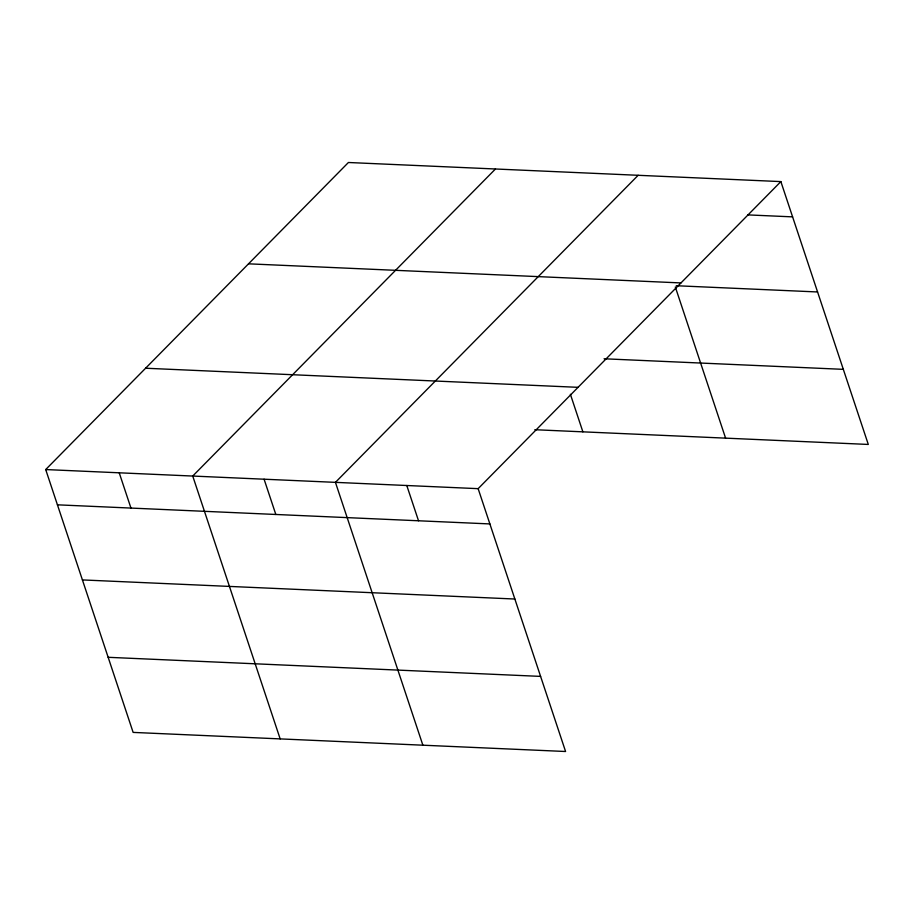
<?xml version="1.0" encoding="UTF-8"?>
<svg xmlns="http://www.w3.org/2000/svg" width="914" height="914" viewBox="0 0 914 914"><rect width="100%" height="100%" fill="white"/><g stroke="black" fill="none" stroke-linecap="round" stroke-linejoin="round"><path stroke-width="1.37" d="M780.864 181.6L478.148 488.659L565.583 751.502L133.136 732.4L45.7 469.556L348.417 162.498L780.864 181.6L868.3 444.444L534.816 429.717M495.445 168.999L192.728 476.045L280.164 738.889M638.155 175.294L335.438 482.352L422.874 745.196M747.823 214.893L792.598 216.869M248.517 263.826L680.964 282.929M676.269 285.728L817.573 291.966M604.074 358.779L843.314 369.347M145.6 368.228L578.048 387.33M45.7 469.556L478.148 488.659M57.433 504.825L489.881 523.928M82.42 579.922L514.856 599.024M108.149 657.303L540.597 676.394M675.32 286.996L725.59 438.137M570.393 394.288L582.881 431.842M406.787 485.505L418.521 520.774M264.089 479.199L275.822 514.468M119.22 472.801L130.953 508.07"/></g></svg>
